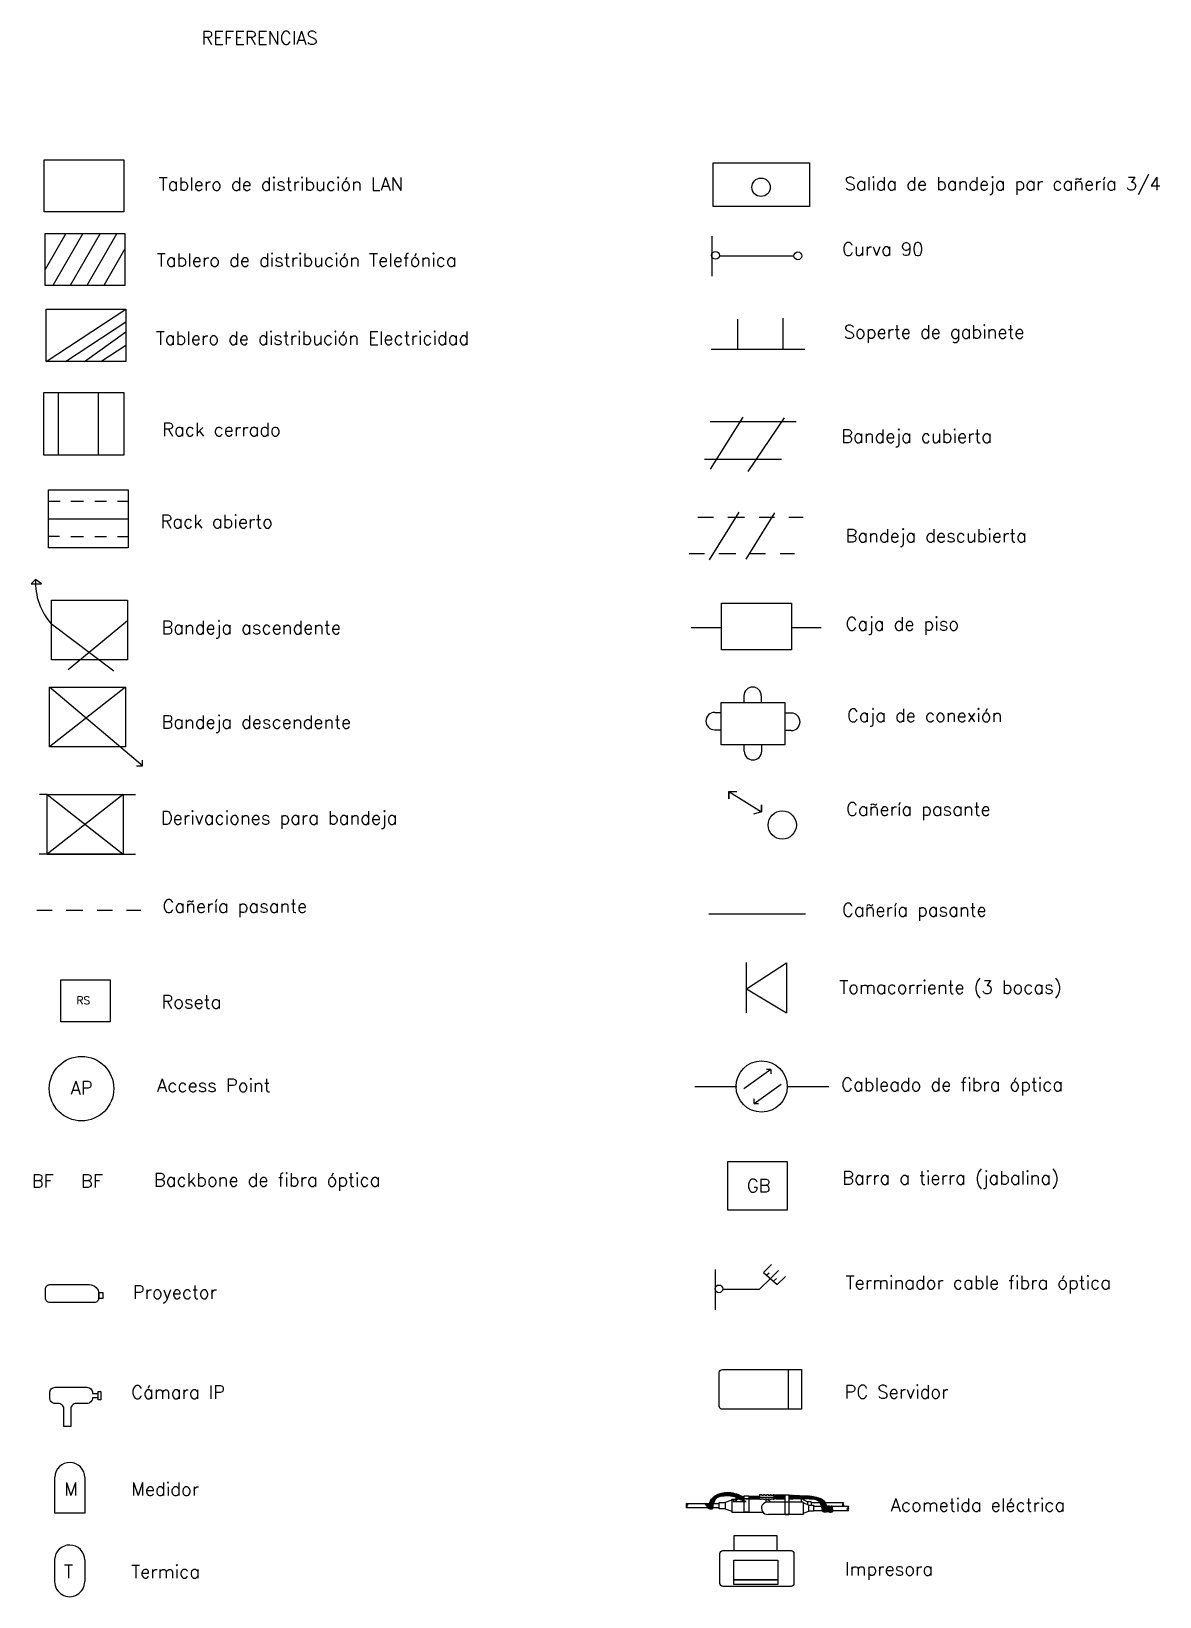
# Model space of a CAD drawing. Extents: x 1009 to 1343, y -172900 to 201.
# Drawn here: x 1137.87 to 1144.78, y 164.56 to 174.15 of the extents above; entities that cross this region are included whole.
import ezdxf

# ---------------------------------------------------------------- set-up
doc = ezdxf.new("R2010")
doc.units = 0
doc.header["$LTSCALE"] = 0.5
doc.linetypes.add('PHANTOM2', pattern=[1.25, 0.625, -0.125, 0.125, -0.125, 0.125, -0.125])
doc.layers.add('Cableado', color=100, linetype='CONTINUOUS')
doc.layers.add('Electricidad', color=50, linetype='CONTINUOUS')
doc.styles.add('Texto 5 mm', font='simplex.shx', dxfattribs={"height": 0.5})
pattern_1 = [(45, (1142.4578077, 164.283236), (-0.002250856, 0.002250856), [])]

msp = doc.modelspace()

# ---------------------------------------------------------------- hatches: boundary and pattern name
at = {"layer": 'Electricidad'}
h = msp.add_hatch(dxfattribs=at)
h.set_pattern_fill('ANSI31', color=1, scale=0.001003, style=0)
h.set_pattern_definition(pattern_1)
edge = h.paths.add_edge_path()
edge.add_spline(control_points=[(1142.061, 165.1661), (1142.0632, 165.1683), (1142.0767, 165.1796), (1142.1133, 165.1841), (1142.1519, 165.1841), (1142.1755, 165.178), (1142.1931, 165.1692)], knot_values=[9.872453, 9.872453, 9.872453, 9.872453, 11.238502, 17.740183, 25.404275, 28.687076, 28.687076, 28.687076, 28.687076], degree=3, periodic=0)
edge.add_spline(control_points=[(1142.1931, 165.1692), (1142.1958, 165.1735), (1142.1955, 165.1827), (1142.2139, 165.173), (1142.2275, 165.1692), (1142.2318, 165.1683)], knot_values=[0.73874, 0.73874, 0.73874, 0.73874, 1.960375, 5.991205, 7.883473, 7.883473, 7.883473, 7.883473], degree=3, periodic=0)
edge.add_line((1142.2318, 165.1683), (1142.2318, 165.1746))
edge.add_spline(control_points=[(1142.2318, 165.1746), (1142.2165, 165.1817), (1142.1869, 165.195), (1142.141, 165.2052), (1142.0961, 165.2013), (1142.0691, 165.1904), (1142.0565, 165.1825)], knot_values=[13.702604, 13.702604, 13.702604, 13.702604, 21.264265, 28.238042, 34.553242, 41.167216, 41.167216, 41.167216, 41.167216], degree=3, periodic=0)
edge.add_line((1142.0565, 165.1825), (1142.061, 165.1661))
h = msp.add_hatch(dxfattribs=at)
h.set_pattern_fill('ANSI31', color=1, scale=0.001003, style=0)
h.set_pattern_definition(pattern_1)
edge = h.paths.add_edge_path()
edge.add_spline(control_points=[(1142.2318, 165.1663), (1142.2276, 165.1672), (1142.2141, 165.1709), (1142.1961, 165.1805), (1142.1981, 165.1716), (1142.1956, 165.1679)], knot_values=[0.811335, 0.811335, 0.811335, 0.811335, 2.651758, 6.682588, 7.831629, 7.831629, 7.831629, 7.831629], degree=3, periodic=0)
edge.add_spline(control_points=[(1142.1956, 165.1679), (1142.2015, 165.1649), (1142.2072, 165.1619), (1142.2156, 165.1568)], knot_values=[28.9432, 28.9432, 28.9432, 28.9432, 29.698991, 29.698991, 29.698991, 29.698991], degree=3, periodic=0)
edge.add_line((1142.2156, 165.1568), (1142.2318, 165.1518))
edge.add_line((1142.2318, 165.1518), (1142.2318, 165.1663))
h = msp.add_hatch(dxfattribs=at)
h.set_pattern_fill('ANSI31', color=1, scale=0.001003, style=0)
h.set_pattern_definition(pattern_1)
edge = h.paths.add_edge_path()
edge.add_spline(control_points=[(1142.3291, 165.181), (1142.3049, 165.1811), (1142.2836, 165.1811), (1142.2607, 165.1811)], knot_values=[0.355717, 0.355717, 0.355717, 0.355717, 9.888341, 9.888341, 9.888341, 9.888341], degree=3, periodic=0)
edge.add_line((1142.2607, 165.1811), (1142.2607, 165.1658))
edge.add_spline(control_points=[(1142.2607, 165.1658), (1142.2623, 165.1658), (1142.2833, 165.1656), (1142.3054, 165.1652), (1142.3291, 165.1647)], knot_values=[12.327635, 12.327635, 12.327635, 12.327635, 13.048081, 22.125034, 22.125034, 22.125034, 22.125034], degree=3, periodic=0)
edge.add_line((1142.3291, 165.1647), (1142.3291, 165.181))
h = msp.add_hatch(dxfattribs=at)
h.set_pattern_fill('ANSI31', color=256, scale=0.001003, style=0)
h.set_pattern_definition([(45, (1139.4381157, 164.4843654), (-0.0022508556, 0.0022508556), [])])
edge = h.paths.add_edge_path()
edge.add_spline(control_points=[(1142.4834, 165.1876), (1142.4598, 165.1875), (1142.4366, 165.1884), (1142.4133, 165.1893)], knot_values=[1.68785, 1.68785, 1.68785, 1.68785, 12.130252, 12.130252, 12.130252, 12.130252], degree=3, periodic=0)
edge.add_line((1142.4133, 165.1893), (1142.4133, 165.165))
edge.add_spline(control_points=[(1142.4133, 165.165), (1142.4346, 165.1644), (1142.4559, 165.1638), (1142.4834, 165.1631)], knot_values=[0.144735, 0.144735, 0.144735, 0.144735, 9.694229, 9.694229, 9.694229, 9.694229], degree=3, periodic=0)
edge.add_line((1142.4834, 165.1631), (1142.4834, 165.1876))
h = msp.add_hatch(dxfattribs=at)
h.set_pattern_fill('ANSI31', color=1, scale=0.001003, style=0)
h.set_pattern_definition(pattern_1)
edge = h.paths.add_edge_path()
edge.add_spline(control_points=[(1142.7334, 165.1271), (1142.729, 165.1393), (1142.7161, 165.1614), (1142.6761, 165.1741), (1142.6342, 165.1833), (1142.5773, 165.1819), (1142.5336, 165.1859), (1142.5064, 165.1876)], knot_values=[0, 0, 0, 0, 5.70567, 11.954524, 17.533545, 25.197639, 37.26145, 37.26145, 37.26145, 37.26145], degree=3, periodic=0)
edge.add_line((1142.5064, 165.1876), (1142.5064, 165.1636))
edge.add_spline(control_points=[(1142.5064, 165.1636), (1142.542, 165.1648), (1142.5846, 165.1665), (1142.6377, 165.1645), (1142.6845, 165.1608), (1142.697, 165.1401), (1142.7015, 165.1271)], knot_values=[0.636109, 0.636109, 0.636109, 0.636109, 11.962148, 19.626243, 25.205263, 31.11626, 31.11626, 31.11626, 31.11626], degree=3, periodic=0)
edge.add_line((1142.7015, 165.1271), (1142.7334, 165.1271))

# ---------------------------------------------------------------- linework, layer by layer
at = {"layer": 'Cableado'}
for p, q in [((1138.079, 172.9142), (1137.952, 172.6929)), ((1138.1829, 172.9142), (1137.9996, 172.5949)), ((1138.079, 172.9142), (1138.079, 172.9142)), ((1138.2885, 172.9142), (1138.1053, 172.5949)), ((1138.3906, 172.9142), (1138.2074, 172.5949)), ((1142.0336, 172.898), (1142.0336, 172.6522)), ((1138.4409, 172.8207), (1138.3112, 172.5949)), ((1142.0804, 172.7771), (1142.5378, 172.7771)), ((1142.1921, 172.3895), (1142.1921, 172.2053)), ((1142.4693, 172.3943), (1142.4693, 172.2053)), ((1142.031, 172.2053), (1142.6033, 172.2053)), ((1138.0348, 171.5566), (1138.0348, 171.9407)), ((1138.2793, 171.5566), (1138.2793, 171.9407)), ((1142.0234, 171.7613), (1142.5504, 171.7613)), ((1142.2244, 171.7887), (1142.0251, 171.4697)), ((1142.4773, 171.7841), (1142.2558, 171.4559)), ((1141.99, 171.5312), (1142.4605, 171.5312)), ((1137.9717, 171.2743), (1138.0433, 171.2743)), ((1138.1097, 171.2743), (1138.1879, 171.2743)), ((1138.2559, 171.2743), (1138.3271, 171.2743)), ((1138.3943, 171.2743), (1138.4605, 171.2743)), ((1137.9717, 171.1662), (1138.4605, 171.1662)), ((1141.9497, 171.1758), (1142.0441, 171.1758)), ((1142.2001, 171.2066), (1142.0179, 170.9149)), ((1142.1316, 171.1758), (1142.2348, 171.1758)), ((1142.4188, 171.2026), (1142.2421, 170.9198)), ((1142.3244, 171.1758), (1142.4182, 171.1758)), ((1142.5068, 171.1758), (1142.5942, 171.1758)), ((1138.0409, 171.0581), (1137.9717, 171.0581)), ((1138.1097, 171.0581), (1138.1879, 171.0581)), ((1138.2559, 171.0581), (1138.3271, 171.0581)), ((1138.3943, 171.0581), (1138.4605, 171.0581)), ((1141.8953, 170.9529), (1141.9897, 170.9529)), ((1142.0772, 170.9529), (1142.1804, 170.9529)), ((1142.27, 170.9529), (1142.3638, 170.9529)), ((1142.4524, 170.9529), (1142.5397, 170.9529)), ((1138.3726, 170.2336), (1137.9902, 170.5215)), ((1138.4557, 170.5412), (1138.0925, 170.2409)), ((1138.4438, 170.1346), (1137.9783, 169.7688)), ((1138.5482, 169.6529), (1137.9783, 170.1346)), ((1138.43, 169.477), (1137.9645, 169.1113)), ((1137.9645, 169.477), (1138.43, 169.1113)), ((1137.9645, 169.477), (1138.5059, 169.477)), ((1142.1381, 169.4961), (1142.3385, 169.3705)), ((1142.1381, 169.4961), (1142.1381, 169.4961)), ((1142.1381, 169.4961), (1142.1381, 169.4961)), ((1142.1381, 169.4961), (1142.1381, 169.4961)), ((1142.1381, 169.4961), (1142.1381, 169.4503)), ((1142.1381, 169.4503), (1142.1381, 169.4961)), ((1142.1381, 169.4961), (1142.1872, 169.4961)), ((1142.3385, 169.3705), (1142.3385, 169.4137)), ((1142.3385, 169.4137), (1142.3385, 169.3705)), ((1142.3385, 169.3705), (1142.2893, 169.3581)), ((1137.9645, 169.1113), (1138.5047, 169.1113)), ((1137.9012, 168.769), (1137.9943, 168.769)), ((1138.0807, 168.769), (1138.1826, 168.769)), ((1138.271, 168.769), (1138.3636, 168.769)), ((1138.451, 168.769), (1138.5372, 168.769)), ((1142.0154, 168.7474), (1142.6089, 168.7474)), ((1142.3957, 167.7934), (1142.2302, 167.675)), ((1142.3957, 167.7934), (1142.3694, 167.7934)), ((1142.3957, 167.7934), (1142.3957, 167.7934)), ((1142.3957, 167.7934), (1142.3957, 167.7934)), ((1142.3957, 167.7934), (1142.3957, 167.7934)), ((1142.3957, 167.7934), (1142.3957, 167.7665)), ((1141.9311, 167.6891), (1142.188, 167.6891)), ((1142.294, 167.586), (1142.4596, 167.7044)), ((1142.4962, 167.6889), (1142.7515, 167.6889)), ((1142.4962, 167.6889), (1142.7515, 167.6889)), ((1142.294, 167.586), (1142.294, 167.6129)), ((1142.294, 167.586), (1142.294, 167.586)), ((1142.294, 167.586), (1142.294, 167.586)), ((1142.294, 167.586), (1142.294, 167.586)), ((1142.294, 167.586), (1142.3204, 167.586)), ((1142.0545, 166.5679), (1142.0545, 166.3222)), ((1142.3512, 166.5506), (1142.4008, 166.5997)), ((1142.3512, 166.5506), (1142.4349, 166.4774)), ((1142.3848, 166.5458), (1142.3716, 166.5328)), ((1142.393, 166.5137), (1142.4427, 166.5627)), ((1142.1013, 166.4471), (1142.3271, 166.4471)), ((1142.3271, 166.4471), (1142.393, 166.5137)), ((1142.4294, 166.5135), (1142.4126, 166.497)), ((1142.4349, 166.4774), (1142.4846, 166.5264)), ((1138.3059, 166.4192), (1138.3059, 166.3916)), ((1142.5039, 165.712), (1142.5039, 165.9554)), ((1142.5828, 165.9554), (1142.5828, 165.712)), ((1138.2419, 165.8086), (1138.2773, 165.8086))]:
    msp.add_line(p, q, dxfattribs=at)
at = {"layer": 'Cableado', "linetype": 'PHANTOM2'}
for p, q in [((1137.8938, 170.7953), (1137.8673, 170.7673)), ((1137.8673, 170.7673), (1137.9295, 170.7673)), ((1137.9295, 170.7673), (1137.8938, 170.7953)), ((1138.5123, 169.6529), (1138.5482, 169.6529)), ((1138.5482, 169.6529), (1138.5482, 169.6887)), ((1137.9645, 169.477), (1137.9183, 169.477)), ((1137.9645, 169.1113), (1137.9162, 169.1113))]:
    msp.add_line(p, q, dxfattribs=at)
at = {"layer": 'Cableado'}
for points in [[(1137.9457, 173.3649), (1138.4346, 173.3649), (1138.4346, 173.0456), (1137.9457, 173.0456)], [(1142.0417, 173.347), (1142.632, 173.347), (1142.632, 173.0795), (1142.0417, 173.0795)], [(1137.952, 172.9142), (1138.4409, 172.9142), (1138.4409, 172.5949), (1137.952, 172.5949)], [(1137.9441, 171.9407), (1138.4329, 171.9407), (1138.4329, 171.5566), (1137.9441, 171.5566)], [(1137.9717, 171.344), (1138.4605, 171.344), (1138.4605, 170.9882), (1137.9717, 170.9882)], [(1137.9902, 170.6675), (1138.4557, 170.6675), (1138.4557, 170.3017), (1137.9902, 170.3017)], [(1137.9783, 170.1346), (1138.4438, 170.1346), (1138.4438, 169.7688), (1137.9783, 169.7688)], [(1137.9645, 169.477), (1138.43, 169.477), (1138.43, 169.1113), (1137.9645, 169.1113)], [(1138.0484, 168.3427), (1138.35, 168.3427), (1138.35, 168.0862), (1138.0484, 168.0862)], [(1138.28, 166.4274), (1138.3059, 166.4274), (1138.3059, 166.3916), (1138.28, 166.3916)], [(1138.2773, 165.8205), (1138.2937, 165.8205), (1138.2937, 165.7707), (1138.2773, 165.7707)], [(1142.1698, 164.8465), (1142.4337, 164.8465), (1142.4337, 164.9374), (1142.1698, 164.9374)], [(1142.1691, 164.7873), (1142.439, 164.7873), (1142.439, 164.6678), (1142.1691, 164.6678)], [(1142.1691, 164.6678), (1142.439, 164.6678), (1142.439, 164.6398), (1142.1691, 164.6398)]]:
    msp.add_lwpolyline(points, close=True, dxfattribs=at)
for points in [[(1137.9815, 166.4757), (1138.2236, 166.4757, -0.414214), (1138.28, 166.4192), (1138.28, 166.3931, -0.414214), (1138.2532, 166.3663), (1137.9815, 166.3663, -0.414214), (1137.9547, 166.3931), (1137.9547, 166.4489, -0.414214)], [(1142.0989, 165.9554), (1142.5828, 165.9554), (1142.5828, 165.712), (1142.0989, 165.712, -0.414214), (1142.0789, 165.732), (1142.0789, 165.9354, -0.414214)], [(1142.1018, 164.8465), (1142.5192, 164.8465, -0.414214), (1142.5372, 164.8285), (1142.5372, 164.6454, -0.414214), (1142.5192, 164.6274), (1142.1018, 164.6274, -0.414214), (1142.0838, 164.6454), (1142.0838, 164.8285, -0.414214)]]:
    msp.add_lwpolyline(points, format="xyb", close=True, dxfattribs=at)
msp.add_lwpolyline([(1138.2773, 165.7815), (1138.2419, 165.7821, -0.414214), (1138.2076, 165.7477), (1138.143, 165.7477, 0.414214), (1138.1087, 165.7134), (1138.1087, 165.6074), (1138.0664, 165.6074), (1138.0664, 165.7134, 0.414214), (1138.0321, 165.7477), (1138.0142, 165.7477, -0.414214), (1137.9799, 165.7821), (1137.9799, 165.8128, -0.414214), (1138.0142, 165.8472), (1138.2076, 165.8472, -0.414214), (1138.2419, 165.8128), (1138.2419, 165.8086)], format="xyb", dxfattribs=at)
for centre, radius in [((1142.3361, 173.1966), 0.0565), ((1142.0569, 172.7797), 0.0236), ((1142.5611, 172.7768), 0.0236), ((1142.4657, 169.2908), 0.0865), ((1138.1749, 167.6763), 0.1975), ((1142.3393, 167.6889), 0.1568), ((1142.0778, 166.4497), 0.0236)]:
    msp.add_circle(centre, radius, dxfattribs=at)
msp.add_arc((1138.2732, 170.775), 0.38, 176.94269, 221.86645, dxfattribs=at)
at = {"layer": 'Electricidad'}
for p, q in [((1137.9573, 172.1299), (1138.4461, 172.4492)), ((1138.0764, 172.1299), (1138.4461, 172.3717)), ((1138.1924, 172.1299), (1138.4461, 172.3119)), ((1138.2929, 172.1299), (1138.4461, 172.2301)), ((1141.9069, 170.5008), (1142.0936, 170.5008)), ((1142.5231, 170.5008), (1142.7036, 170.5008)), ((1142.2308, 170.0818), (1142.2308, 170.0421)), ((1142.3373, 170.0818), (1142.3373, 170.0421)), ((1142.0518, 169.9802), (1142.0917, 169.9802)), ((1142.5211, 169.9758), (1142.4817, 169.9758)), ((1142.5211, 169.9758), (1142.5211, 169.9758)), ((1142.0518, 169.8737), (1142.0917, 169.8737)), ((1142.5211, 169.8693), (1142.4817, 169.8693)), ((1142.3395, 169.7824), (1142.233, 169.7824)), ((1142.2331, 169.7427), (1142.2331, 169.7821)), ((1142.3396, 169.7427), (1142.3396, 169.7821)), ((1142.3396, 169.7427), (1142.3396, 169.7427)), ((1142.2464, 168.1414), (1142.2464, 168.4483)), ((1142.2464, 168.287), (1142.4912, 168.4459)), ((1142.2464, 168.287), (1142.4912, 168.1414)), ((1142.0168, 165.1044), (1141.9935, 165.136)), ((1142.0565, 165.1825), (1142.061, 165.1661)), ((1142.1563, 165.1563), (1142.1159, 165.1416)), ((1142.1159, 165.1021), (1142.1565, 165.0873)), ((1142.1565, 165.1615), (1142.1565, 165.0828)), ((1142.1565, 165.1615), (1142.1767, 165.1615)), ((1142.1649, 165.1481), (1142.1739, 165.1589)), ((1142.1649, 165.1481), (1142.2441, 165.1481)), ((1142.2441, 165.1481), (1142.1916, 165.1641)), ((1142.3291, 165.1748), (1142.4133, 165.1748)), ((1142.3374, 165.1631), (1142.3498, 165.1631)), ((1142.3383, 165.1903), (1142.3383, 165.1867)), ((1142.3383, 165.1867), (1142.3507, 165.1867)), ((1142.3507, 165.1903), (1142.3507, 165.1867)), ((1142.3591, 165.1638), (1142.3715, 165.1638)), ((1142.3594, 165.1903), (1142.3594, 165.1867)), ((1142.3594, 165.1867), (1142.3718, 165.1867)), ((1142.3672, 165.1433), (1142.3672, 165.1583)), ((1142.3718, 165.1903), (1142.3718, 165.1867)), ((1142.5936, 165.1443), (1142.3785, 165.1443)), ((1142.3786, 165.1903), (1142.3786, 165.1867)), ((1142.3786, 165.1867), (1142.391, 165.1867)), ((1142.3788, 165.1638), (1142.3912, 165.1638)), ((1142.391, 165.1903), (1142.391, 165.1867)), ((1142.3966, 165.1903), (1142.3966, 165.1867)), ((1142.3966, 165.1867), (1142.409, 165.1867)), ((1142.3982, 165.164), (1142.4106, 165.164)), ((1142.409, 165.1903), (1142.409, 165.1867)), ((1142.5936, 165.1443), (1142.5936, 165.0687)), ((1142.1565, 165.0828), (1142.3466, 165.0828)), ((1142.5936, 165.0687), (1142.3795, 165.0687)), ((1142.5936, 165.0759), (1142.6285, 165.0881)), ((1138.01, 164.7919), (1138.01, 164.6567)), ((1138.1943, 164.7892), (1138.1943, 164.6567))]:
    msp.add_line(p, q, dxfattribs=at)
at = {"layer": 'Electricidad', "color": 1}
for p, q in [((1142.0171, 165.1083), (1141.9966, 165.136)), ((1142.0174, 165.1134), (1142.0007, 165.136)), ((1142.018, 165.1203), (1142.0064, 165.136)), ((1142.0185, 165.1251), (1142.0104, 165.136)), ((1142.0195, 165.1315), (1142.0162, 165.136)), ((1142.5812, 165.1657), (1142.5812, 165.1443)), ((1142.5836, 165.1657), (1142.62, 165.1459)), ((1142.5936, 165.1406), (1142.6285, 165.1249)), ((1142.62, 165.1459), (1142.62, 165.1285)), ((1142.6429, 165.1459), (1142.62, 165.1459)), ((1142.6429, 165.1459), (1142.6429, 165.1244)), ((1142.7015, 165.1271), (1142.7334, 165.1271))]:
    msp.add_line(p, q, dxfattribs=at)
at = {"layer": 'Electricidad'}
for points in [[(1137.9573, 172.4492), (1138.4461, 172.4492), (1138.4461, 172.1299), (1137.9573, 172.1299)], [(1142.0936, 170.65), (1142.5231, 170.65), (1142.5231, 170.3641), (1142.0936, 170.3641)], [(1142.0917, 170.0421), (1142.4817, 170.0421), (1142.4817, 169.7824), (1142.0917, 169.7824)], [(1142.1334, 167.2307), (1142.4947, 167.2307), (1142.4947, 166.9321), (1142.1334, 166.9321)], [(1142.0785, 165.1416), (1142.1159, 165.1416), (1142.1159, 165.1016), (1142.0785, 165.1016)], [(1142.4834, 165.1876), (1142.5064, 165.1876), (1142.5064, 165.0654), (1142.4834, 165.0654)], [(1142.6285, 165.1249), (1142.6577, 165.1251), (1142.6577, 165.0879), (1142.6285, 165.0879)]]:
    msp.add_lwpolyline(points, close=True, dxfattribs=at)
for points in [[(1142.4912, 168.4459), (1142.4912, 168.1414)], [(1138.1954, 165.2947), (1138.1954, 165.0767), (1138.0111, 165.0767), (1138.0111, 165.2974)], [(1142.0132, 165.1093), (1141.8798, 165.1093), (1141.8798, 165.136), (1142.0204, 165.136)], [(1142.0785, 165.1093), (1142.041, 165.1093)], [(1142.0448, 165.136), (1142.0785, 165.136)], [(1142.2607, 165.1637), (1142.2607, 165.0826), (1142.2318, 165.0826), (1142.2318, 165.1824), (1142.2607, 165.1824), (1142.2607, 165.1658)], [(1142.3374, 165.1631), (1142.3374, 165.1592), (1142.3291, 165.1592), (1142.3291, 165.1903), (1142.3383, 165.1903)], [(1142.3591, 165.1638), (1142.3591, 165.1592), (1142.3498, 165.1592), (1142.3498, 165.1631)], [(1142.3507, 165.1903), (1142.3594, 165.1903)], [(1142.3788, 165.1638), (1142.3788, 165.1592), (1142.3715, 165.1592), (1142.3715, 165.1638)], [(1142.3718, 165.1903), (1142.3786, 165.1903)], [(1142.391, 165.1903), (1142.3966, 165.1903)], [(1142.3982, 165.164), (1142.3982, 165.1592), (1142.3912, 165.1592), (1142.3912, 165.1638)], [(1142.409, 165.1903), (1142.4133, 165.1903), (1142.4133, 165.1592), (1142.4106, 165.1592), (1142.4106, 165.164)], [(1142.7266, 165.1419), (1142.8411, 165.1419)], [(1142.7691, 165.1183), (1142.8704, 165.1183)], [(1142.7099, 165.0904), (1142.6577, 165.0904)], [(1142.8704, 165.0904), (1142.7756, 165.0904)]]:
    msp.add_lwpolyline(points, dxfattribs=at)
at = {"layer": 'Electricidad', "color": 1}
for points in [[(1142.0171, 165.1093), (1142.0171, 165.1093)], [(1142.6429, 165.1419), (1142.6947, 165.1419)], [(1142.6577, 165.1183), (1142.7041, 165.1183)]]:
    msp.add_lwpolyline(points, dxfattribs=at)
at = {"layer": 'Electricidad'}
for centre, radius, start, end in [((1142.284, 170.0818), 0.0533, 0, 180), ((1142.0518, 169.927), 0.0533, 90, 270), ((1142.5211, 169.9226), 0.0533, 270, 90), ((1142.2864, 169.7427), 0.0533, 180, 0), ((1138.1032, 165.2941), 0.0922, 0.39145, 177.94806), ((1142.1867, 165.1481), 0.0167, 72.9862, 140.16875), ((1142.1834, 165.1585), 0.00449, 40.86816, 16.40282), ((1142.3762, 165.1065), 0.0379, 86.55571, 274.96997), ((1142.3643, 165.115), 0.0434, 42.49515, 86.16941), ((1138.1022, 164.7886), 0.0922, 0.39145, 177.94806), ((1138.1022, 164.6566), 0.0921, 179.94686, 0.05314)]:
    msp.add_arc(centre, radius, start, end, dxfattribs=at)
at = {"layer": 'Electricidad', "color": 1}
for centre, radius, start, end in [((1142.0284, 165.1267), 0.0251, 242.6045, 288.67709), ((1142.0343, 165.1093), 0.00668, 288.67709, 355.62277), ((1142.1849, 165.1582), 0.000869, 120.91204, 263.65147), ((1142.7384, 165.1138), 0.00492, 78.3478, 115.3332), ((1142.7408, 165.1252), 0.00668, 258.3478, 279.69108), ((1142.7436, 165.1083), 0.0104, 81.95001, 99.69108), ((1142.746, 165.1252), 0.00668, 261.95001, 284.28918), ((1142.7494, 165.1121), 0.00692, 75.52444, 104.28918), ((1142.7528, 165.1252), 0.00668, 255.52444, 280.39161), ((1142.7557, 165.1093), 0.00956, 78.63344, 100.39161), ((1142.7589, 165.1252), 0.00668, 258.63344, 280.32718), ((1142.7611, 165.1134), 0.00527, 80.66809, 100.32718), ((1142.763, 165.1252), 0.00668, 260.66809, 283.03156), ((1142.7661, 165.1118), 0.00711, 65.57329, 103.03156), ((1142.7163, 165.0925), 0.00668, 189.81918, 249.86976), ((1142.728, 165.1245), 0.0408, 249.86976, 292.11659), ((1142.7611, 165.1235), 0.0408, 244.27296, 283.04463), ((1142.7688, 165.0902), 0.00668, 283.04463, 10.5886)]:
    msp.add_arc(centre, radius, start, end, dxfattribs=at)
for points, knots in [([(1142.0168, 165.1044), (1142.018, 165.1227), (1142.0198, 165.1527), (1142.0552, 165.1845), (1142.0942, 165.2011), (1142.141, 165.2052), (1142.1869, 165.195), (1142.2165, 165.1817), (1142.2318, 165.1746)], [0, 0, 0, 0, 7.819637, 12.846385, 20.316578, 26.631778, 33.605555, 41.167216, 41.167216, 41.167216, 41.167216]), ([(1142.0409, 165.1087), (1142.042, 165.1231), (1142.0446, 165.1468), (1142.0699, 165.1788), (1142.1133, 165.1841), (1142.1519, 165.1841), (1142.1755, 165.178), (1142.1931, 165.1692)], [0.644335, 0.644335, 0.644335, 0.644335, 6.967912, 11.238502, 17.740183, 25.404275, 28.687076, 28.687076, 28.687076, 28.687076])]:
    msp.add_open_spline(points, degree=3, knots=knots, dxfattribs=at)
at = {"layer": 'Electricidad'}
for points in [[(1141.8798, 165.1093), (1141.8822, 165.1178), (1141.8867, 165.1254), (1141.8798, 165.136)], [(1142.8704, 165.1183), (1142.8664, 165.1082), (1142.862, 165.1015), (1142.8704, 165.0904)], [(1142.8704, 165.0904), (1142.8724, 165.1015), (1142.8679, 165.1104)]]:
    msp.add_spline(points, degree=3, dxfattribs=at)
for points, knots in [([(1142.0196, 165.1032), (1142.0207, 165.1212), (1142.0228, 165.1508), (1142.0458, 165.1716), (1142.0563, 165.1786), (1142.0574, 165.1793)], [0.1156, 0.1156, 0.1156, 0.1156, 7.819637, 12.846385, 13.384025, 13.384025, 13.384025, 13.384025]), ([(1142.0224, 165.1023), (1142.0235, 165.12), (1142.0257, 165.1493), (1142.048, 165.1693), (1142.0578, 165.176), (1142.0582, 165.1763)], [0.236064, 0.236064, 0.236064, 0.236064, 7.819637, 12.846385, 13.05031, 13.05031, 13.05031, 13.05031]), ([(1142.0264, 165.1017), (1142.0275, 165.1196), (1142.0295, 165.1482), (1142.0503, 165.1677), (1142.0589, 165.1739)], [0.142863, 0.142863, 0.142863, 0.142863, 7.819637, 12.44048, 12.44048, 12.44048, 12.44048]), ([(1142.0292, 165.1016), (1142.0303, 165.119), (1142.0326, 165.1461), (1142.0519, 165.165), (1142.0597, 165.1708)], [0.376846, 0.376846, 0.376846, 0.376846, 7.819637, 12.102557, 12.102557, 12.102557, 12.102557]), ([(1142.0341, 165.1023), (1142.0352, 165.1189), (1142.0377, 165.1437), (1142.0545, 165.1614), (1142.0609, 165.1667)], [0.664663, 0.664663, 0.664663, 0.664663, 7.819637, 11.434682, 11.434682, 11.434682, 11.434682]), ([(1142.1844, 165.1589), (1142.1962, 165.1706), (1142.1936, 165.1837), (1142.2271, 165.1659), (1142.2691, 165.1659), (1142.3054, 165.1652), (1142.3291, 165.1647)], [0, 0, 0, 0, 1.960375, 5.991205, 13.048081, 22.125034, 22.125034, 22.125034, 22.125034]), ([(1142.1848, 165.1573), (1142.1991, 165.1685), (1142.194, 165.1816), (1142.2275, 165.1638), (1142.2702, 165.1638), (1142.3076, 165.163), (1142.3291, 165.1626)], [0, 0, 0, 0, 1.960375, 5.991205, 13.048081, 22.530536, 22.530536, 22.530536, 22.530536]), ([(1142.5064, 165.1876), (1142.5336, 165.1859), (1142.5773, 165.1819), (1142.6342, 165.1833), (1142.6761, 165.1741), (1142.7294, 165.1572), (1142.7381, 165.1146), (1142.7434, 165.0867)], [0, 0, 0, 0, 12.063811, 19.727906, 25.306926, 31.55578, 43.061252, 43.061252, 43.061252, 43.061252]), ([(1142.5064, 165.1636), (1142.542, 165.1648), (1142.5846, 165.1665), (1142.6377, 165.1645), (1142.6964, 165.1599), (1142.7049, 165.1191), (1142.7097, 165.0913)], [0.636109, 0.636109, 0.636109, 0.636109, 11.962148, 19.626243, 25.205263, 36.014627, 36.014627, 36.014627, 36.014627]), ([(1142.8411, 165.1419), (1142.8388, 165.1384), (1142.8338, 165.1313), (1142.8342, 165.1227), (1142.8347, 165.1183)], [0, 0, 0, 0, 1.834773, 3.788254, 3.788254, 3.788254, 3.788254]), ([(1142.8366, 165.1346), (1142.8382, 165.1324), (1142.8416, 165.1275), (1142.8415, 165.1216), (1142.8412, 165.1183)], [0.241515, 0.241515, 0.241515, 0.241515, 1.431384, 2.873729, 2.873729, 2.873729, 2.873729])]:
    msp.add_open_spline(points, degree=3, knots=knots, dxfattribs=at)
at = {"layer": 'Electricidad', "color": 1}
for points in [[(1142.1956, 165.1679), (1142.2015, 165.1649), (1142.2072, 165.1619), (1142.2156, 165.1568)], [(1142.2607, 165.1811), (1142.2836, 165.1811), (1142.3049, 165.1811), (1142.3291, 165.181)], [(1142.7061, 165.1271), (1142.7116, 165.1152), (1142.7146, 165.1004), (1142.7173, 165.0851)], [(1142.7106, 165.1271), (1142.7166, 165.1152), (1142.7198, 165.0999), (1142.7226, 165.0841)], [(1142.7165, 165.1271), (1142.7228, 165.1152), (1142.7261, 165.0997), (1142.7289, 165.0837)], [(1142.7225, 165.1271), (1142.7287, 165.1153), (1142.7319, 165.1001), (1142.7348, 165.0843)], [(1142.7266, 165.1271), (1142.733, 165.1157), (1142.7364, 165.1009), (1142.7393, 165.0853)], [(1142.7298, 165.1271), (1142.7362, 165.116), (1142.7396, 165.1016), (1142.7425, 165.0863)], [(1142.7407, 165.1185), (1142.745, 165.1084), (1142.7478, 165.0965), (1142.7502, 165.0841)], [(1142.7464, 165.1186), (1142.7515, 165.1081), (1142.7544, 165.0958), (1142.7568, 165.0829)], [(1142.7526, 165.1186), (1142.7573, 165.1081), (1142.7602, 165.0957), (1142.7627, 165.0827)], [(1142.7589, 165.1185), (1142.7638, 165.1084), (1142.7668, 165.0963), (1142.7693, 165.0835)], [(1142.7632, 165.1185), (1142.7678, 165.1087), (1142.7707, 165.0972), (1142.7731, 165.0851)], [(1142.7691, 165.1183), (1142.7713, 165.1114), (1142.773, 165.1041), (1142.7754, 165.0914)]]:
    msp.add_open_spline(points, degree=3, dxfattribs=at)
at = {"layer": 'Electricidad'}
for points in [[(1142.4133, 165.1893), (1142.4366, 165.1884), (1142.4598, 165.1875), (1142.4834, 165.1876)], [(1142.4133, 165.165), (1142.4346, 165.1644), (1142.4559, 165.1638), (1142.4834, 165.1631)]]:
    msp.add_open_spline(points, degree=3, dxfattribs=at)

# ---------------------------------------------------------------- texts
at = {"layer": 'Cableado', "attachment_point": 1, "style": 'Texto 5 mm'}
for s, width, insert, char_height in [('REFERENCIAS', 7.008559, (1138.9091, 174.152), 0.08067), ('Tablero de distribución LAN', 11.68093, (1138.6472, 173.2571), 0.08067), ('Salida de bandeja par cañería 3/4', 19.34546, (1142.8476, 173.259), 0.08067), ('Tablero de distribución Telefónica', 16.276929, (1138.6357, 172.7917), 0.08067), ('Curva 90', 19.34546, (1142.8325, 172.8587), 0.08067), ('Soperte de gabinete', 19.34546, (1142.8424, 172.3516), 0.08067), ('Rack cerrado', 11.68093, (1138.6688, 171.7531), 0.08067), ('Bandeja cubierta', 19.34546, (1142.8265, 171.7128), 0.08067), ('Rack abierto', 11.68093, (1138.6585, 171.1896), 0.08067), ('Bandeja descubierta', 19.34546, (1142.8536, 171.1031), 0.08067), ('Bandeja ascendente', 11.68093, (1138.6644, 170.5412), 0.08067), ('Bandeja descendente', 11.68093, (1138.6644, 169.9623), 0.08067), ('Cañería pasante', 19.34546, (1142.8566, 169.4287), 0.08067), ('Derivaciones para bandeja', 11.68093, (1138.6606, 169.375), 0.08067), ('Cañería pasante', 19.34546, (1138.6713, 168.8348), 0.08067), ('Cañería pasante', 19.34546, (1142.8317, 168.8116), 0.08067), ('RS', 19.34546, (1138.1433, 168.2409), 0.04837), ('Roseta', 19.34546, (1138.6642, 168.2479), 0.08067), ('AP', 19.34546, (1138.1079, 167.7215), 0.08067), ('Access Point', 19.34546, (1138.6373, 167.7367), 0.08067), ('Cableado de fibra óptica', 19.34546, (1142.8268, 167.7418), 0.08067), ('BF   BF', 19.34546, (1137.8703, 167.151), 0.08067), ('Backbone de fibra óptica', 19.34546, (1138.618, 167.1583), 0.08067), ('Proyector', 19.34546, (1138.4887, 166.4703), 0.08067), ('Terminador cable fibra óptica', 19.34546, (1142.8534, 166.5287), 0.08067), ('Cámara IP', 19.34546, (1138.4795, 165.8579), 0.08067), ('PC Servidor', 19.34546, (1142.8471, 165.8595), 0.08067), ('Impresora', 19.34546, (1142.85, 164.775), 0.08067)]:
    msp.add_mtext_dynamic_manual_height_columns(s, width=width, gutter_width=2.5, heights=[0], dxfattribs=dict(at, insert=insert, char_height=char_height))
at = {"layer": 'Electricidad', "attachment_point": 1, "style": 'Texto 5 mm'}
for s, width, insert, char_height in [('Tablero de distribución Electricidad', 17.360851, (1138.6298, 172.3128), 0.08067), ('Caja de piso', 19.34546, (1142.8536, 170.5632), 0.08067), ('Caja de conexión', 19.34546, (1142.8621, 170.0026), 0.08067), ('Tomacorriente (3 bocas)', 19.34546, (1142.8146, 168.3377), 0.08067), ('GB', 19.34546, (1142.249, 167.1224), 0.08067), ('Barra a tierra (jabalina)', 19.34546, (1142.8331, 167.17), 0.08067), ('M', 19.34546, (1138.0684, 165.2642), 0.0807), ('Medidor', 19.34546, (1138.4798, 165.2639), 0.08067), ('Acometida eléctrica', 19.34546, (1143.1298, 165.1667), 0.08067), ('T', 19.34546, (1138.0673, 164.7587), 0.0807), ('Termica', 19.34546, (1138.4787, 164.7584), 0.08067)]:
    msp.add_mtext_dynamic_manual_height_columns(s, width=width, gutter_width=2.5, heights=[0], dxfattribs=dict(at, insert=insert, char_height=char_height))

doc.saveas('drawing.dxf')
